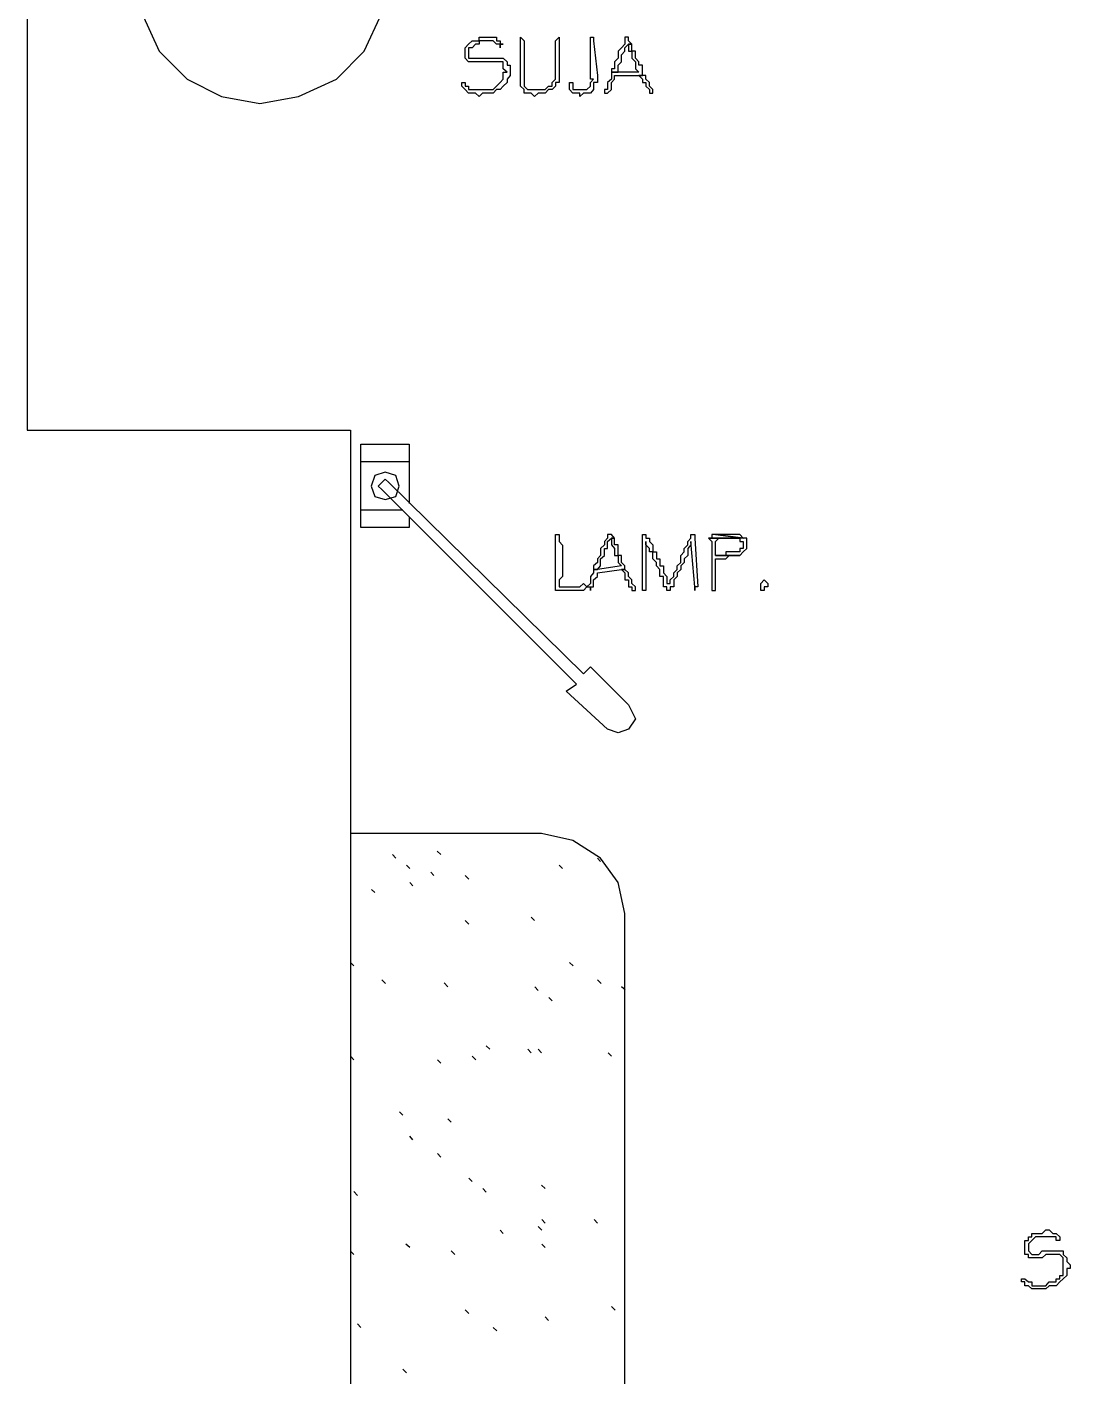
# Model space of a CAD drawing. Header units: millimetres. Extents: x -518.8 to -461.2, y 3.5 to 44.2.
# Drawn here: x -491.111 to -489.201, y 21.059 to 23.529 of the extents above; entities that cross this region are included whole.
import ezdxf

# ---------------------------------------------------------------- set-up
doc = ezdxf.new("R2010")
doc.units = ezdxf.units.MM
doc.header["$MEASUREMENT"] = 0
for name, color, linetype in [('10', 10, 'Continuous'), ('151', 151, 'Continuous'), ('MYSOLIDS', 7, 'Continuous')]:
    doc.layers.add(name, color=color, linetype=linetype)

msp = doc.modelspace()

# ---------------------------------------------------------------- linework, layer by layer
at = {"layer": '10'}
for points in [[(-491.1105, 24.2924), (-491.1105, 22.7902)], [(-491.1105, 22.7902), (-490.5181, 22.7902), (-490.5181, 19.5879)]]:
    msp.add_lwpolyline(points, dxfattribs=at)
at = {"layer": '151'}
for points in [[(-490.4481, 23.624), (-490.4609, 23.6939), (-490.4933, 23.7578), (-490.5436, 23.809), (-490.6136, 23.8406), (-490.6842, 23.8533), (-490.7542, 23.8406), (-490.8173, 23.809), (-490.8684, 23.7578), (-490.9, 23.6939), (-490.9128, 23.624), (-490.9, 23.5541), (-490.8684, 23.4842), (-490.8173, 23.433), (-490.7542, 23.4015), (-490.6842, 23.3887), (-490.6136, 23.4015), (-490.5436, 23.433), (-490.4933, 23.4842), (-490.4609, 23.5541), (-490.4481, 23.624)], [(-490.4993, 22.7646), (-490.4105, 22.7646)], [(-490.4993, 22.612), (-490.4993, 22.7646)], [(-490.4105, 22.7646), (-490.4105, 22.6563)], [(-490.4993, 22.733), (-490.4105, 22.733)], [(-490.4293, 22.6879), (-490.4354, 22.7075), (-490.4549, 22.7135), (-490.4737, 22.7075), (-490.4805, 22.6879), (-490.4737, 22.6691), (-490.4549, 22.6631), (-490.4354, 22.6691), (-490.4293, 22.6879)], [(-490.4481, 22.6947), (-490.4549, 22.7007), (-490.4609, 22.6947), (-490.4677, 22.6879), (-490.4609, 22.6819)], [(-490.4609, 22.6819), (-490.1045, 22.3255)], [(-490.4481, 22.6947), (-490.0918, 22.3443), (-490.079, 22.3571), (-490.009, 22.2872), (-490.009, 22.2872), (-489.9963, 22.2616), (-490.009, 22.2428), (-490.0278, 22.236), (-490.0474, 22.2428), (-490.1233, 22.3127), (-490.1045, 22.3255)], [(-490.4226, 22.6436), (-490.4993, 22.6436)], [(-490.4105, 22.6308), (-490.4105, 22.612)], [(-490.4105, 22.612), (-490.4993, 22.612)], [(-490.0158, 21.9052), (-490.0278, 21.9624), (-490.0602, 22.0067), (-490.1113, 22.0391), (-490.1684, 22.0518), (-490.1684, 22.0518), (-490.5181, 22.0518)], [(-490.4354, 22.0067), (-490.4414, 22.0135)], [(-490.3527, 22.0135), (-490.3594, 22.0195)], [(-490.4098, 21.9879), (-490.4158, 21.9939)], [(-490.1301, 21.9879), (-490.1361, 21.9939)], [(-490.0602, 22.0007), (-490.0662, 22.0067)], [(-490.4038, 21.9563), (-490.4098, 21.9624)], [(-490.3654, 21.9751), (-490.3714, 21.9812)], [(-490.3015, 21.9684), (-490.3083, 21.9751)], [(-490.4737, 21.9436), (-490.4797, 21.9496)], [(-490.3015, 21.8857), (-490.3083, 21.8924)], [(-490.1812, 21.8924), (-490.1872, 21.8985)], [(-490.0158, 19.5879), (-490.0158, 21.9052)], [(-490.5121, 21.8097), (-490.5181, 21.8157)], [(-490.1105, 21.8097), (-490.1173, 21.8157)], [(-490.4542, 21.7774), (-490.4609, 21.7842)], [(-490.3399, 21.7714), (-490.3466, 21.7782)], [(-490.1745, 21.7646), (-490.1805, 21.7714)], [(-490.0594, 21.7774), (-490.0662, 21.7842)], [(-490.0151, 21.7654), (-490.0218, 21.7714)], [(-490.1489, 21.7458), (-490.1549, 21.7518)], [(-490.2632, 21.6571), (-490.2699, 21.6631)], [(-490.5121, 21.6375), (-490.5181, 21.6443)], [(-490.3527, 21.6315), (-490.3587, 21.6375)], [(-490.2887, 21.6375), (-490.2955, 21.6443)], [(-490.1872, 21.6503), (-490.1933, 21.6571)], [(-490.1684, 21.6503), (-490.1745, 21.6571)], [(-490.0406, 21.6443), (-490.0466, 21.6503)], [(-490.4226, 21.536), (-490.4286, 21.5421)], [(-490.3339, 21.5233), (-490.3399, 21.5293)], [(-490.4038, 21.4909), (-490.4098, 21.4977)], [(-490.3527, 21.4594), (-490.3587, 21.4661)], [(-490.2955, 21.415), (-490.3015, 21.421)], [(-490.5053, 21.3894), (-490.5121, 21.3962)], [(-490.2699, 21.3954), (-490.276, 21.4022)], [(-490.1617, 21.4022), (-490.1684, 21.4082)], [(-490.1617, 21.3383), (-490.1677, 21.3451)], [(-490.0662, 21.3383), (-490.0722, 21.3451)], [(-490.2384, 21.3195), (-490.2444, 21.3255)], [(-490.1677, 21.3255), (-490.1745, 21.3323)], [(-490.4098, 21.2939), (-490.4166, 21.3)], [(-490.1617, 21.2939), (-490.1677, 21.3)], [(-490.5121, 21.2812), (-490.5181, 21.2872)], [(-490.3271, 21.2812), (-490.3339, 21.2879)], [(-490.3015, 21.1729), (-490.3083, 21.1797)], [(-490.0339, 21.1789), (-490.0406, 21.1857)], [(-490.4993, 21.1473), (-490.5053, 21.1541)], [(-490.2504, 21.1413), (-490.2572, 21.1473)], [(-490.1557, 21.1601), (-490.1617, 21.1669)], [(-490.4158, 21.0646), (-490.4226, 21.0714)]]:
    msp.add_lwpolyline(points, dxfattribs=at)
at = {"layer": 'MYSOLIDS'}
for points in [[(-490.2444, 23.4902), (-490.2444, 23.4969), (-490.2444, 23.4969), (-490.2511, 23.4969), (-490.2511, 23.4969), (-490.2511, 23.4969), (-490.2572, 23.503), (-490.2572, 23.503), (-490.2639, 23.503), (-490.2639, 23.503), (-490.2699, 23.503), (-490.2767, 23.503), (-490.2827, 23.503), (-490.2827, 23.4969), (-490.2895, 23.4969), (-490.2895, 23.4969), (-490.2955, 23.4902), (-490.3023, 23.4902), (-490.3023, 23.4842), (-490.3023, 23.4842), (-490.3023, 23.4774), (-490.3023, 23.4774), (-490.3023, 23.4714), (-490.2955, 23.4714), (-490.2895, 23.4714), (-490.2895, 23.4714), (-490.2895, 23.4714), (-490.2827, 23.4714), (-490.2767, 23.4714), (-490.2699, 23.4714), (-490.2699, 23.4714), (-490.2639, 23.4714), (-490.2572, 23.4714), (-490.2572, 23.4714), (-490.2511, 23.4714), (-490.2511, 23.4714), (-490.2444, 23.4714), (-490.2384, 23.4714), (-490.2384, 23.4714), (-490.2316, 23.4646), (-490.2316, 23.4646), (-490.2316, 23.4586), (-490.2256, 23.4586), (-490.2256, 23.4518), (-490.2256, 23.4458), (-490.2256, 23.4458), (-490.2256, 23.4398), (-490.2316, 23.433), (-490.2316, 23.433), (-490.2316, 23.427), (-490.2384, 23.4203), (-490.2384, 23.4203), (-490.2444, 23.4142), (-490.2444, 23.4142), (-490.2444, 23.4142), (-490.2511, 23.4142), (-490.2572, 23.4075), (-490.2572, 23.4075), (-490.2639, 23.4075), (-490.2699, 23.4075), (-490.2699, 23.4075), (-490.2767, 23.4075), (-490.2827, 23.4015), (-490.2827, 23.4015), (-490.2895, 23.4075), (-490.2955, 23.4075), (-490.2955, 23.4075), (-490.3023, 23.4075), (-490.3023, 23.4075), (-490.3083, 23.4142), (-490.3083, 23.4142), (-490.3143, 23.4203), (-490.3143, 23.4203), (-490.3143, 23.427), (-490.3143, 23.427), (-490.3083, 23.427), (-490.3083, 23.427), (-490.3083, 23.4203), (-490.3083, 23.4203), (-490.3023, 23.4203), (-490.3023, 23.4203), (-490.3023, 23.4142), (-490.2955, 23.4142), (-490.2955, 23.4142), (-490.2955, 23.4142), (-490.2895, 23.4142), (-490.2827, 23.4142), (-490.2767, 23.4142), (-490.2767, 23.4142), (-490.2699, 23.4142), (-490.2639, 23.4142), (-490.2572, 23.4142), (-490.2572, 23.4142), (-490.2511, 23.4203), (-490.2511, 23.4203), (-490.2511, 23.4203), (-490.2444, 23.427), (-490.2444, 23.427), (-490.2384, 23.433), (-490.2384, 23.433), (-490.2384, 23.4398), (-490.2384, 23.4458), (-490.2316, 23.4458), (-490.2384, 23.4518), (-490.2384, 23.4586), (-490.2384, 23.4586), (-490.2384, 23.4646), (-490.2444, 23.4646), (-490.2444, 23.4646), (-490.2511, 23.4646), (-490.2511, 23.4646), (-490.2572, 23.4646), (-490.2639, 23.4646), (-490.2639, 23.4646), (-490.2699, 23.4646), (-490.2767, 23.4646), (-490.2827, 23.4646), (-490.2895, 23.4646), (-490.2895, 23.4646), (-490.2955, 23.4646), (-490.3023, 23.4646), (-490.3023, 23.4646), (-490.3023, 23.4646), (-490.3083, 23.4714), (-490.3083, 23.4714), (-490.3083, 23.4774), (-490.3083, 23.4774), (-490.3083, 23.4842), (-490.3083, 23.4902), (-490.3083, 23.4902), (-490.3023, 23.4969), (-490.3023, 23.4969), (-490.2955, 23.503), (-490.2955, 23.503), (-490.2895, 23.503), (-490.2827, 23.503), (-490.2827, 23.5097), (-490.2767, 23.5097), (-490.2699, 23.5097), (-490.2639, 23.5097), (-490.2639, 23.5097), (-490.2639, 23.5097), (-490.2572, 23.5097), (-490.2511, 23.5097), (-490.2511, 23.503), (-490.2444, 23.503), (-490.2444, 23.4969), (-490.2384, 23.4969), (-490.2444, 23.4969), (-490.2444, 23.4969), (-490.2444, 23.4902), (-490.2444, 23.4902), (-490.2444, 23.4902), (-490.2444, 23.4902), (-490.2444, 23.4902)], [(-490.2068, 23.503), (-490.2068, 23.503), (-490.2068, 23.503), (-490.2068, 23.5097), (-490.2068, 23.5097), (-490.2, 23.503), (-490.2, 23.503), (-490.2, 23.503), (-490.2, 23.503), (-490.2, 23.433), (-490.2, 23.427), (-490.2, 23.4203), (-490.2, 23.4203), (-490.194, 23.4142), (-490.194, 23.4142), (-490.1872, 23.4142), (-490.1812, 23.4142), (-490.1812, 23.4142), (-490.1812, 23.4142), (-490.1745, 23.4142), (-490.1684, 23.4142), (-490.1617, 23.4142), (-490.1617, 23.4142), (-490.1557, 23.4203), (-490.1557, 23.4203), (-490.1489, 23.4203), (-490.1489, 23.427), (-490.1489, 23.427), (-490.1429, 23.433), (-490.1429, 23.433), (-490.1429, 23.4398), (-490.1429, 23.4398), (-490.1429, 23.4458), (-490.1429, 23.4458), (-490.1429, 23.4518), (-490.1429, 23.4586), (-490.1429, 23.4646), (-490.1429, 23.4714), (-490.1429, 23.4774), (-490.1429, 23.4774), (-490.1429, 23.4842), (-490.1429, 23.4902), (-490.1429, 23.4902), (-490.1429, 23.4969), (-490.1429, 23.503), (-490.1429, 23.503), (-490.1429, 23.503), (-490.1429, 23.503), (-490.1361, 23.5097), (-490.1361, 23.5097), (-490.1361, 23.503), (-490.1361, 23.503), (-490.1361, 23.4969), (-490.1361, 23.4969), (-490.1361, 23.4902), (-490.1361, 23.4842), (-490.1361, 23.4842), (-490.1361, 23.4714), (-490.1361, 23.4646), (-490.1361, 23.4586), (-490.1361, 23.4518), (-490.1361, 23.4518), (-490.1361, 23.4458), (-490.1361, 23.4398), (-490.1361, 23.4398), (-490.1361, 23.433), (-490.1361, 23.433), (-490.1361, 23.427), (-490.1361, 23.427), (-490.1429, 23.427), (-490.1429, 23.4203), (-490.1429, 23.4203), (-490.1489, 23.4142), (-490.1557, 23.4142), (-490.1557, 23.4142), (-490.1617, 23.4075), (-490.1617, 23.4075), (-490.1684, 23.4075), (-490.1745, 23.4075), (-490.1745, 23.4075), (-490.1812, 23.4015), (-490.1812, 23.4015), (-490.1872, 23.4075), (-490.194, 23.4075), (-490.2, 23.4075), (-490.2, 23.4075), (-490.2, 23.4142), (-490.2, 23.4142), (-490.2068, 23.4203), (-490.2068, 23.4203), (-490.2068, 23.427), (-490.2068, 23.433), (-490.2068, 23.433), (-490.2068, 23.503), (-490.2068, 23.503), (-490.2068, 23.503)], [(-490.079, 23.4398), (-490.079, 23.503), (-490.079, 23.5097), (-490.079, 23.5097), (-490.073, 23.5097), (-490.073, 23.5097), (-490.073, 23.5097), (-490.073, 23.5097), (-490.073, 23.503), (-490.073, 23.503), (-490.0662, 23.4398), (-490.0662, 23.433), (-490.0662, 23.427), (-490.073, 23.427), (-490.073, 23.427), (-490.073, 23.4203), (-490.073, 23.4203), (-490.073, 23.4142), (-490.079, 23.4075), (-490.079, 23.4075), (-490.079, 23.4075), (-490.0857, 23.4075), (-490.0918, 23.4075), (-490.0985, 23.4015), (-490.0985, 23.4015), (-490.0985, 23.4075), (-490.1045, 23.4075), (-490.1113, 23.4075), (-490.1113, 23.4075), (-490.1173, 23.4142), (-490.1173, 23.4142), (-490.1173, 23.4203), (-490.1173, 23.4203), (-490.1173, 23.427), (-490.1173, 23.427), (-490.1173, 23.427), (-490.1173, 23.427), (-490.1113, 23.427), (-490.1113, 23.4203), (-490.1113, 23.4203), (-490.1113, 23.4203), (-490.1113, 23.4142), (-490.1045, 23.4142), (-490.1045, 23.4142), (-490.1045, 23.4142), (-490.0985, 23.4142), (-490.0985, 23.4142), (-490.0918, 23.4142), (-490.0857, 23.4142), (-490.0857, 23.4142), (-490.0857, 23.4142), (-490.079, 23.4203), (-490.079, 23.4203), (-490.079, 23.4203), (-490.079, 23.427), (-490.073, 23.433), (-490.079, 23.433), (-490.079, 23.433), (-490.079, 23.4398), (-490.079, 23.4398), (-490.079, 23.4398), (-490.079, 23.4398), (-490.079, 23.4398)], [(-490.003, 23.4969), (-490.009, 23.4969), (-490.009, 23.4969), (-490.009, 23.4902), (-490.009, 23.4842), (-490.003, 23.4842), (-490.003, 23.4774), (-490.003, 23.4714), (-490.003, 23.4714), (-489.9963, 23.4646), (-489.9963, 23.4586), (-489.9963, 23.4586), (-489.9963, 23.4518), (-489.9902, 23.4458), (-490.0346, 23.4458), (-490.0406, 23.4458), (-490.0406, 23.4398), (-490.0406, 23.4398), (-490.0406, 23.433), (-490.0474, 23.427), (-490.0474, 23.427), (-490.0474, 23.4203), (-490.0474, 23.4142), (-490.0534, 23.4142), (-490.0534, 23.4075), (-490.0474, 23.4075), (-490.0474, 23.4075), (-490.0474, 23.4075), (-490.0474, 23.4075), (-490.0406, 23.4142), (-490.0406, 23.4203), (-490.0406, 23.4203), (-490.0406, 23.427), (-490.0346, 23.433), (-490.0346, 23.433), (-490.0346, 23.4398), (-489.9902, 23.4398), (-489.9835, 23.4398), (-489.9835, 23.4458), (-489.9835, 23.4518), (-489.9835, 23.4586), (-489.9902, 23.4586), (-489.9902, 23.4646), (-489.9902, 23.4646), (-489.9963, 23.4714), (-489.9963, 23.4774), (-489.9963, 23.4774), (-489.9963, 23.4842), (-489.9963, 23.4842), (-490.003, 23.4842), (-490.003, 23.4902), (-490.003, 23.4969), (-490.003, 23.4969), (-490.003, 23.4969)], [(-490.009, 23.5097), (-490.009, 23.5097), (-490.0158, 23.5097), (-490.0158, 23.503), (-490.0158, 23.503), (-490.0158, 23.4969), (-490.0218, 23.4902), (-490.0218, 23.4902), (-490.0278, 23.4842), (-490.0278, 23.4714), (-490.0278, 23.4714), (-490.0346, 23.4646), (-490.0346, 23.4646), (-490.0346, 23.4586), (-490.0346, 23.4518), (-490.0406, 23.4518), (-490.0406, 23.4458), (-490.0346, 23.4458), (-490.0278, 23.4458), (-490.0278, 23.4518), (-490.0278, 23.4586), (-490.0278, 23.4586), (-490.0218, 23.4646), (-490.0218, 23.4646), (-490.0218, 23.4714), (-490.0218, 23.4714), (-490.0218, 23.4774), (-490.0158, 23.4842), (-490.0158, 23.4902), (-490.0158, 23.4902), (-490.009, 23.4969), (-490.003, 23.4969), (-490.009, 23.503), (-490.009, 23.5097), (-490.009, 23.5097), (-490.009, 23.5097)], [(-489.9835, 23.4398), (-489.9902, 23.4398), (-489.9902, 23.4398), (-489.9835, 23.433), (-489.9835, 23.433), (-489.9835, 23.427), (-489.9775, 23.427), (-489.9775, 23.4203), (-489.9707, 23.4142), (-489.9707, 23.4075), (-489.9707, 23.4075), (-489.9707, 23.4075), (-489.9647, 23.4075), (-489.9647, 23.4075), (-489.9647, 23.4142), (-489.9707, 23.4203), (-489.9707, 23.4203), (-489.9707, 23.427), (-489.9775, 23.433), (-489.9775, 23.4398), (-489.9835, 23.4398), (-489.9835, 23.4398)], [(-490.1361, 22.5037), (-490.1301, 22.5037), (-490.1241, 22.5037), (-490.1173, 22.5037), (-490.1173, 22.5037), (-490.1113, 22.5037), (-490.1045, 22.5037), (-490.0985, 22.5037), (-490.0985, 22.5037), (-490.0918, 22.5097), (-490.0918, 22.5097), (-490.0857, 22.5037), (-490.0857, 22.5037), (-490.0857, 22.5037), (-490.0857, 22.5037), (-490.0857, 22.5037), (-490.0918, 22.4969), (-490.0985, 22.4969), (-490.0985, 22.4969), (-490.0985, 22.4969), (-490.1045, 22.4969), (-490.1113, 22.4969), (-490.1173, 22.4969), (-490.1173, 22.4969), (-490.1241, 22.4969), (-490.1301, 22.4969), (-490.1301, 22.4969), (-490.1361, 22.4969), (-490.1361, 22.4969), (-490.1429, 22.4969), (-490.1429, 22.4969), (-490.1429, 22.5037), (-490.1429, 22.5037), (-490.1429, 22.5097), (-490.1429, 22.5097), (-490.1429, 22.5097), (-490.1429, 22.5165), (-490.1429, 22.5225), (-490.1429, 22.5293), (-490.1429, 22.5293), (-490.1429, 22.5353), (-490.1429, 22.5421), (-490.1429, 22.5481), (-490.1429, 22.5481), (-490.1429, 22.5548), (-490.1429, 22.5548), (-490.1429, 22.5609), (-490.1429, 22.5676), (-490.1429, 22.5676), (-490.1429, 22.5736), (-490.1429, 22.5797), (-490.1429, 22.5864), (-490.1429, 22.5864), (-490.1429, 22.5924), (-490.1429, 22.5924), (-490.1429, 22.5992), (-490.1429, 22.5992), (-490.1361, 22.5992), (-490.1361, 22.5992), (-490.1361, 22.5992), (-490.1361, 22.5992), (-490.1361, 22.5924), (-490.1361, 22.5924), (-490.1361, 22.5924), (-490.1361, 22.5864), (-490.1301, 22.5797), (-490.1301, 22.5797), (-490.1301, 22.5736), (-490.1301, 22.5676), (-490.1301, 22.5676), (-490.1301, 22.5609), (-490.1301, 22.5548), (-490.1301, 22.5481), (-490.1301, 22.5481), (-490.1301, 22.5421), (-490.1301, 22.5421), (-490.1301, 22.5353), (-490.1301, 22.5293), (-490.1301, 22.5225), (-490.1301, 22.5225), (-490.1301, 22.5225), (-490.1361, 22.5165), (-490.1361, 22.5097), (-490.1361, 22.5097), (-490.1361, 22.5037), (-490.1361, 22.5037), (-490.1361, 22.5037), (-490.1361, 22.5037)], [(-490.0346, 22.5924), (-490.0406, 22.5924), (-490.0406, 22.5864), (-490.0406, 22.5864), (-490.0406, 22.5804), (-490.0346, 22.5736), (-490.0346, 22.5676), (-490.0346, 22.5676), (-490.0346, 22.5609), (-490.0278, 22.5609), (-490.0278, 22.5548), (-490.0278, 22.5481), (-490.0278, 22.5481), (-490.0218, 22.5421), (-490.0662, 22.5353), (-490.073, 22.5353), (-490.073, 22.5353), (-490.073, 22.5293), (-490.079, 22.5225), (-490.079, 22.5225), (-490.079, 22.5225), (-490.079, 22.5165), (-490.079, 22.5097), (-490.0857, 22.5037), (-490.0857, 22.5037), (-490.079, 22.5037), (-490.079, 22.4969), (-490.079, 22.4969), (-490.079, 22.5037), (-490.073, 22.5037), (-490.073, 22.5165), (-490.073, 22.5165), (-490.073, 22.5165), (-490.0662, 22.5225), (-490.0662, 22.5293), (-490.0662, 22.5293), (-490.0218, 22.5353), (-490.0158, 22.5353), (-490.0158, 22.5421), (-490.0158, 22.5421), (-490.0218, 22.5481), (-490.0218, 22.5548), (-490.0218, 22.5548), (-490.0218, 22.5609), (-490.0278, 22.5609), (-490.0278, 22.5676), (-490.0278, 22.5736), (-490.0278, 22.5736), (-490.0278, 22.5804), (-490.0346, 22.5804), (-490.0346, 22.5804), (-490.0346, 22.5864), (-490.0346, 22.5924), (-490.0346, 22.5924)], [(-490.0406, 22.5992), (-490.0406, 22.5992), (-490.0474, 22.5992), (-490.0474, 22.5992), (-490.0474, 22.5924), (-490.0474, 22.5924), (-490.0534, 22.5864), (-490.0534, 22.5804), (-490.0602, 22.5736), (-490.0602, 22.5676), (-490.0602, 22.5609), (-490.0662, 22.5548), (-490.0662, 22.5548), (-490.0662, 22.5548), (-490.0662, 22.5481), (-490.073, 22.5421), (-490.073, 22.5353), (-490.0662, 22.5353), (-490.0602, 22.5421), (-490.0602, 22.5481), (-490.0602, 22.5481), (-490.0602, 22.5548), (-490.0534, 22.5609), (-490.0534, 22.5609), (-490.0534, 22.5609), (-490.0534, 22.5676), (-490.0534, 22.5736), (-490.0474, 22.5736), (-490.0474, 22.5804), (-490.0474, 22.5864), (-490.0406, 22.5924), (-490.0346, 22.5924), (-490.0406, 22.5992), (-490.0406, 22.5992), (-490.0406, 22.5992), (-490.0406, 22.5992)], [(-489.9775, 22.5864), (-489.9775, 22.5804), (-489.9775, 22.5736), (-489.9775, 22.5676), (-489.9775, 22.5676), (-489.9775, 22.5609), (-489.9775, 22.5548), (-489.9775, 22.5548), (-489.9775, 22.5481), (-489.9775, 22.5421), (-489.9775, 22.5421), (-489.9775, 22.5353), (-489.9775, 22.5353), (-489.9775, 22.5293), (-489.9775, 22.5225), (-489.9775, 22.5225), (-489.9775, 22.5165), (-489.9775, 22.5097), (-489.9775, 22.5097), (-489.9775, 22.5037), (-489.9775, 22.4969), (-489.9775, 22.4969), (-489.9835, 22.4969), (-489.9835, 22.4969), (-489.9835, 22.4969), (-489.9835, 22.4969), (-489.9835, 22.5037), (-489.9835, 22.5037), (-489.9835, 22.5037), (-489.9835, 22.5037), (-489.9835, 22.5097), (-489.9835, 22.5165), (-489.9835, 22.5165), (-489.9835, 22.5225), (-489.9835, 22.5293), (-489.9835, 22.5353), (-489.9835, 22.5421), (-489.9835, 22.5421), (-489.9835, 22.5481), (-489.9835, 22.5548), (-489.9835, 22.5609), (-489.9835, 22.5609), (-489.9835, 22.5676), (-489.9835, 22.5736), (-489.9835, 22.5736), (-489.9835, 22.5804), (-489.9835, 22.5864), (-489.9835, 22.5924), (-489.9835, 22.5924), (-489.9835, 22.5924), (-489.9835, 22.5924), (-489.9835, 22.5992), (-489.9835, 22.5992), (-489.9835, 22.5992), (-489.9835, 22.5992), (-489.9775, 22.5992), (-489.9775, 22.5924), (-489.9707, 22.5924), (-489.9707, 22.5864), (-489.9707, 22.5864), (-489.9647, 22.5804), (-489.9647, 22.5804), (-489.9647, 22.5736), (-489.9647, 22.5676), (-489.9579, 22.5676), (-489.9579, 22.5609), (-489.9579, 22.5548), (-489.9519, 22.5548), (-489.9519, 22.5481), (-489.9519, 22.5421), (-489.9451, 22.5421), (-489.9451, 22.5353), (-489.9451, 22.5293), (-489.9451, 22.5293), (-489.9391, 22.5225), (-489.9391, 22.5165), (-489.9391, 22.5097), (-489.9391, 22.5097), (-489.9331, 22.5097), (-489.9331, 22.5097), (-489.9331, 22.5165), (-489.9331, 22.5165), (-489.9263, 22.5225), (-489.9263, 22.5225), (-489.9263, 22.5293), (-489.9263, 22.5293), (-489.9203, 22.5353), (-489.9203, 22.5421), (-489.9203, 22.5421), (-489.9136, 22.5481), (-489.9136, 22.5548), (-489.9136, 22.5609), (-489.9075, 22.5676), (-489.9075, 22.5676), (-489.9075, 22.5736), (-489.9008, 22.5804), (-489.9008, 22.5864), (-489.9008, 22.5864), (-489.9008, 22.5864), (-489.8948, 22.5924), (-489.8948, 22.5992), (-489.8948, 22.5992), (-489.888, 22.5992), (-489.888, 22.5992), (-489.888, 22.5992), (-489.888, 22.5992), (-489.888, 22.5924), (-489.888, 22.5924), (-489.882, 22.5037), (-489.888, 22.5037), (-489.888, 22.5037), (-489.888, 22.4969), (-489.888, 22.4969), (-489.888, 22.5037), (-489.888, 22.5037), (-489.888, 22.5037), (-489.888, 22.5037), (-489.8948, 22.5864), (-489.8948, 22.5804), (-489.9008, 22.5736), (-489.9008, 22.5676), (-489.9008, 22.5609), (-489.9075, 22.5548), (-489.9075, 22.5481), (-489.9075, 22.5481), (-489.9136, 22.5421), (-489.9136, 22.5353), (-489.9136, 22.5353), (-489.9203, 22.5293), (-489.9203, 22.5225), (-489.9203, 22.5225), (-489.9203, 22.5225), (-489.9263, 22.5165), (-489.9263, 22.5165), (-489.9263, 22.5097), (-489.9263, 22.5037), (-489.9331, 22.5037), (-489.9331, 22.4969), (-489.9331, 22.4969), (-489.9391, 22.4969), (-489.9391, 22.4969), (-489.9391, 22.4969), (-489.9391, 22.5037), (-489.9451, 22.5037), (-489.9451, 22.5097), (-489.9451, 22.5097), (-489.9451, 22.5165), (-489.9451, 22.5225), (-489.9519, 22.5225), (-489.9519, 22.5293), (-489.9519, 22.5353), (-489.9579, 22.5421), (-489.9579, 22.5421), (-489.9579, 22.5481), (-489.9647, 22.5548), (-489.9647, 22.5548), (-489.9647, 22.5609), (-489.9647, 22.5676), (-489.9707, 22.5676), (-489.9707, 22.5736), (-489.9707, 22.5736), (-489.9775, 22.5804), (-489.9775, 22.5804), (-489.9775, 22.5864), (-489.9775, 22.5864), (-489.9775, 22.5864), (-489.9775, 22.5864)], [(-489.8564, 22.5992), (-489.8564, 22.5992), (-489.8564, 22.5924), (-489.8624, 22.5924), (-489.8624, 22.5924), (-489.8181, 22.5924), (-489.8181, 22.5924), (-489.8121, 22.5924), (-489.8053, 22.5924), (-489.8053, 22.5864), (-489.8053, 22.5864), (-489.7993, 22.5864), (-489.7993, 22.5804), (-489.7993, 22.5804), (-489.7993, 22.5736), (-489.8053, 22.5736), (-489.8053, 22.5676), (-489.8121, 22.5676), (-489.8121, 22.5676), (-489.8181, 22.5676), (-489.8181, 22.5676), (-489.8248, 22.5676), (-489.8308, 22.5676), (-489.8308, 22.5609), (-489.8369, 22.5609), (-489.8436, 22.5609), (-489.8496, 22.5609), (-489.8053, 22.5609), (-489.8053, 22.5609), (-489.7993, 22.5676), (-489.7993, 22.5676), (-489.7925, 22.5736), (-489.7925, 22.5804), (-489.7925, 22.5804), (-489.7925, 22.5864), (-489.7925, 22.5864), (-489.7925, 22.5924), (-489.7993, 22.5924), (-489.7993, 22.5924), (-489.8496, 22.5992), (-489.8496, 22.5992), (-489.8564, 22.5992), (-489.8564, 22.5992)], [(-489.8624, 22.5924), (-489.8624, 22.5924), (-489.8564, 22.5864), (-489.8564, 22.5864), (-489.8564, 22.5804), (-489.8564, 22.5736), (-489.8564, 22.5736), (-489.8564, 22.5676), (-489.8564, 22.5609), (-489.8564, 22.5609), (-489.8564, 22.5548), (-489.8564, 22.5481), (-489.8564, 22.5421), (-489.8564, 22.5353), (-489.8564, 22.5353), (-489.8564, 22.5293), (-489.8564, 22.5225), (-489.8564, 22.5225), (-489.8564, 22.5165), (-489.8564, 22.5097), (-489.8564, 22.5037), (-489.8564, 22.5037), (-489.8564, 22.4969), (-489.8564, 22.4969), (-489.8496, 22.4969), (-489.8496, 22.5037), (-489.8496, 22.5037), (-489.8496, 22.5097), (-489.8496, 22.5165), (-489.8496, 22.5165), (-489.8496, 22.5225), (-489.8496, 22.5293), (-489.8496, 22.5293), (-489.8496, 22.5353), (-489.8496, 22.5421), (-489.8496, 22.5481), (-489.8496, 22.5481), (-489.8496, 22.5548), (-489.8496, 22.5548), (-489.8496, 22.5548), (-489.8436, 22.5548), (-489.8369, 22.5548), (-489.8369, 22.5548), (-489.8308, 22.5548), (-489.8248, 22.5609), (-489.8181, 22.5609), (-489.8181, 22.5609), (-489.8121, 22.5609), (-489.8053, 22.5609), (-489.8053, 22.5609), (-489.8496, 22.5609), (-489.8496, 22.5676), (-489.8496, 22.5676), (-489.8496, 22.5736), (-489.8496, 22.5804), (-489.8496, 22.5804), (-489.8496, 22.5864), (-489.8496, 22.5864), (-489.8436, 22.5924), (-489.8436, 22.5924), (-489.8376, 22.5924), (-489.8308, 22.5924), (-489.8308, 22.5924), (-489.8248, 22.5924), (-489.8248, 22.5924), (-489.8181, 22.5924), (-489.8624, 22.5924), (-489.8624, 22.5924)], [(-489.8181, 22.5992), (-489.8248, 22.5992), (-489.8248, 22.5992), (-489.8308, 22.5992), (-489.8369, 22.5992), (-489.8436, 22.5992), (-489.8436, 22.5992), (-489.8496, 22.5992), (-489.7993, 22.5924), (-489.8053, 22.5992), (-489.8121, 22.5992), (-489.8121, 22.5992), (-489.8181, 22.5992), (-489.8181, 22.5992)], [(-490.0158, 22.5353), (-490.0218, 22.5353), (-490.0218, 22.5353), (-490.0158, 22.5293), (-490.0158, 22.5225), (-490.0158, 22.5165), (-490.009, 22.5165), (-490.009, 22.5097), (-490.009, 22.5037), (-490.003, 22.5037), (-490.003, 22.4969), (-490.003, 22.4969), (-489.9963, 22.4969), (-489.9963, 22.5037), (-489.9963, 22.5037), (-490.003, 22.5097), (-490.003, 22.5165), (-490.009, 22.5225), (-490.009, 22.5225), (-490.009, 22.5293), (-490.0158, 22.5353), (-490.0158, 22.5353)], [(-489.7609, 22.4969), (-489.7669, 22.4969), (-489.7669, 22.4969), (-489.7669, 22.5037), (-489.7669, 22.5037), (-489.7669, 22.5097), (-489.7669, 22.5097), (-489.7609, 22.5165), (-489.7609, 22.5165), (-489.7542, 22.5097), (-489.7542, 22.5097), (-489.7542, 22.5097), (-489.7542, 22.5097), (-489.7542, 22.5037), (-489.7609, 22.5037), (-489.7609, 22.4969), (-489.7609, 22.4969), (-489.7609, 22.4969), (-489.7609, 22.4969), (-489.7609, 22.4969)], [(-489.2196, 21.3067), (-489.2263, 21.3067), (-489.2263, 21.3067), (-489.2263, 21.3135), (-489.2263, 21.3135), (-489.2263, 21.3135), (-489.2324, 21.3135), (-489.2391, 21.3135), (-489.2391, 21.3135), (-489.2391, 21.3135), (-489.2451, 21.3135), (-489.2519, 21.3135), (-489.2579, 21.3135), (-489.2579, 21.3135), (-489.2639, 21.3135), (-489.2707, 21.3067), (-489.2707, 21.3067), (-489.2767, 21.3007), (-489.2767, 21.3007), (-489.2767, 21.2939), (-489.2767, 21.2939), (-489.2767, 21.2879), (-489.2767, 21.2879), (-489.2707, 21.2812), (-489.2639, 21.2812), (-489.2639, 21.2812), (-489.2639, 21.2812), (-489.2579, 21.2812), (-489.2519, 21.2879), (-489.2451, 21.2879), (-489.2451, 21.2879), (-489.2391, 21.2879), (-489.2391, 21.2879), (-489.2324, 21.2879), (-489.2263, 21.2879), (-489.2263, 21.2879), (-489.2196, 21.2879), (-489.2136, 21.2879), (-489.2136, 21.2812), (-489.2136, 21.2812), (-489.2068, 21.2751), (-489.2068, 21.2751), (-489.2068, 21.2684), (-489.2008, 21.2624), (-489.2008, 21.2624), (-489.2008, 21.2556), (-489.2068, 21.2556), (-489.2068, 21.2496), (-489.2068, 21.2428), (-489.2068, 21.2428), (-489.2136, 21.2368), (-489.2136, 21.2368), (-489.2196, 21.2308), (-489.2196, 21.2308), (-489.2196, 21.2308), (-489.2263, 21.224), (-489.2324, 21.224), (-489.2324, 21.224), (-489.2391, 21.224), (-489.2451, 21.218), (-489.2451, 21.218), (-489.2519, 21.218), (-489.2579, 21.218), (-489.2579, 21.218), (-489.2639, 21.218), (-489.2707, 21.218), (-489.2767, 21.224), (-489.2767, 21.224), (-489.2835, 21.224), (-489.2835, 21.2308), (-489.2895, 21.2308), (-489.2895, 21.2368), (-489.2895, 21.2368), (-489.2895, 21.2368), (-489.2895, 21.2368), (-489.2835, 21.2368), (-489.2835, 21.2368), (-489.2835, 21.2368), (-489.2835, 21.2368), (-489.2835, 21.2368), (-489.2835, 21.2368), (-489.2767, 21.2308), (-489.2767, 21.2308), (-489.2707, 21.2308), (-489.2707, 21.224), (-489.2639, 21.224), (-489.2579, 21.224), (-489.2519, 21.224), (-489.2519, 21.224), (-489.2451, 21.224), (-489.2391, 21.2308), (-489.2391, 21.2308), (-489.2324, 21.2308), (-489.2263, 21.2308), (-489.2263, 21.2368), (-489.2263, 21.2368), (-489.2196, 21.2368), (-489.2196, 21.2428), (-489.2136, 21.2428), (-489.2136, 21.2496), (-489.2136, 21.2556), (-489.2136, 21.2556), (-489.2136, 21.2624), (-489.2136, 21.2684), (-489.2136, 21.2684), (-489.2136, 21.2751), (-489.2136, 21.2751), (-489.2196, 21.2812), (-489.2263, 21.2812), (-489.2263, 21.2812), (-489.2324, 21.2812), (-489.2324, 21.2812), (-489.2391, 21.2812), (-489.2451, 21.2812), (-489.2451, 21.2812), (-489.2519, 21.2751), (-489.2579, 21.2751), (-489.2639, 21.2751), (-489.2639, 21.2751), (-489.2707, 21.2751), (-489.2767, 21.2751), (-489.2767, 21.2812), (-489.2835, 21.2812), (-489.2835, 21.2812), (-489.2835, 21.2879), (-489.2835, 21.2939), (-489.2835, 21.2939), (-489.2835, 21.3007), (-489.2835, 21.3007), (-489.2835, 21.3067), (-489.2767, 21.3067), (-489.2767, 21.3135), (-489.2707, 21.3135), (-489.2707, 21.3195), (-489.2639, 21.3195), (-489.2639, 21.3195), (-489.2579, 21.3195), (-489.2519, 21.3195), (-489.2451, 21.3263), (-489.2451, 21.3263), (-489.2391, 21.3263), (-489.2391, 21.3263), (-489.2324, 21.3195), (-489.2263, 21.3195), (-489.2263, 21.3195), (-489.2196, 21.3135), (-489.2196, 21.3135), (-489.2196, 21.3135), (-489.2196, 21.3067), (-489.2196, 21.3067), (-489.2196, 21.3067), (-489.2196, 21.3067), (-489.2196, 21.3067), (-489.2196, 21.3067), (-489.2196, 21.3067)]]:
    msp.add_lwpolyline(points, dxfattribs=at)

doc.saveas('drawing.dxf')
